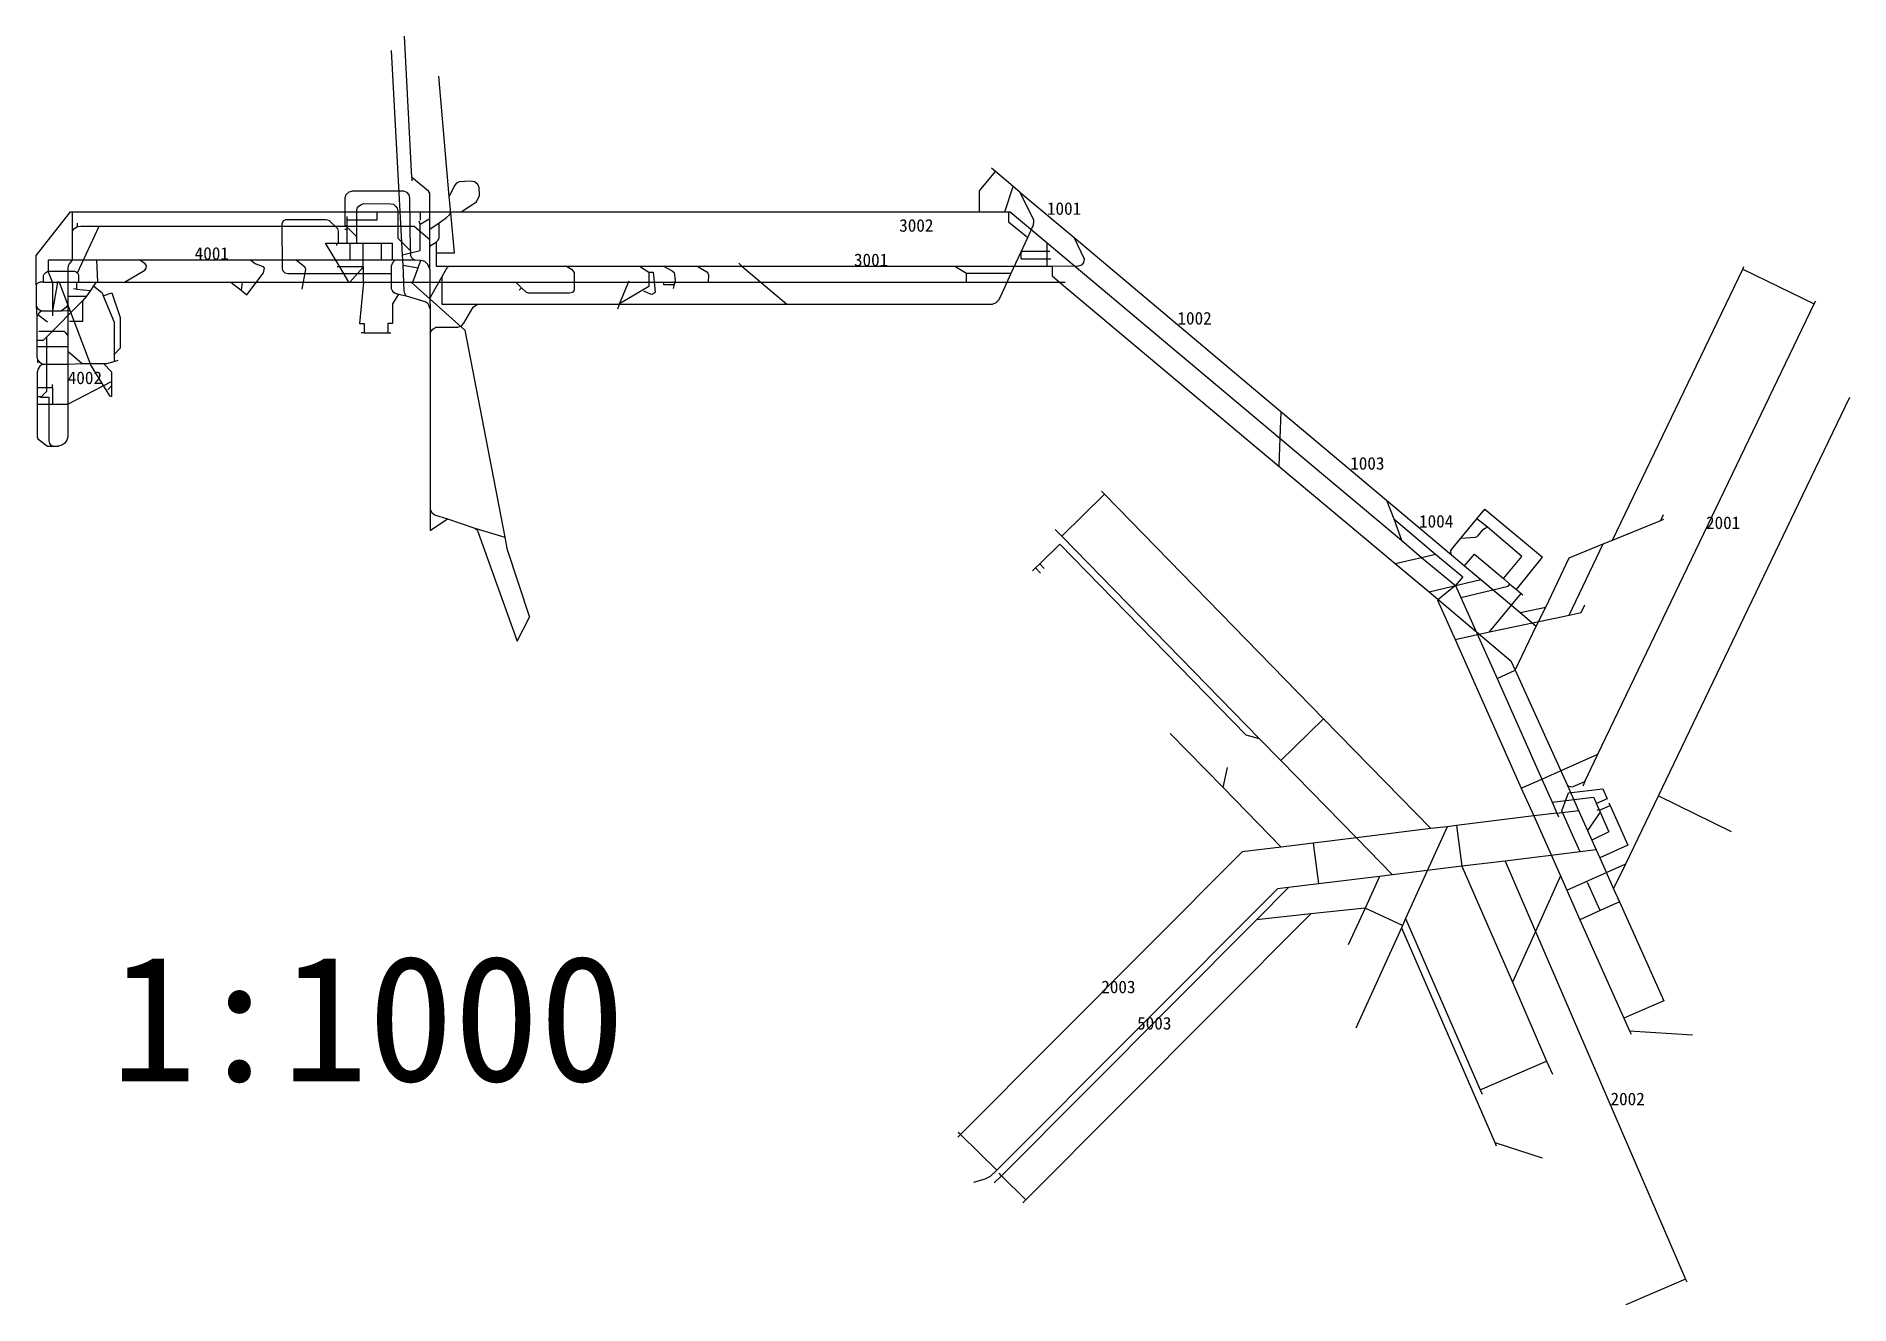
# Model space of a CAD drawing. Header units: millimetres. Extents: x -12 to 2867, y -1623 to 390.
import ezdxf

# ---------------------------------------------------------------- set-up
doc = ezdxf.new("R2010")
doc.units = ezdxf.units.MM
doc.layers.add('BL', color=7, linetype='Continuous')
doc.layers.add('HD', color=7, linetype='Continuous')
doc.styles.get("Standard").update_dxf_attribs({"font": 'SimSun.ttf'})

msp = doc.modelspace()

# ---------------------------------------------------------------- linework, layer by layer
at = {"layer": 'HD'}
for p, q in [((584.6, 166.1, -400), (573, 390.1, -449)), ((569.9, 43.1, -414.2), (552.5, 367.4, -485)), ((644.1, 135.9, -400), (627.6, 326.7, -441.5)), ((1485.8, 145, -697), (1511.2, 175.2, -697)), ((1511.2, 175.2, -697), (1504.8, 180.6, -697)), ((1539, 151.8, -697), (1511.2, 175.2, -697)), ((490.5, 144.3, -404), (484.5, 142.9, -404)), ((571.7, 144.1, -404), (490.5, 144.3, -404)), ((577, 141.9, -404), (571.7, 144.1, -404)), ((611.2, 144.4, -400), (584.6, 166.1, -400)), ((584.6, 166.1, -400), (584.8, 160.5, -399)), ((613, 141, -400), (611.2, 144.4, -400)), ((652.4, 153, -400), (644.1, 135.9, -400)), ((655.3, 156.8, -400), (652.4, 153, -400)), ((660, 159, -400), (655.3, 156.8, -400)), ((677.9, 160, -400), (660, 159, -400)), ((683.9, 159.1, -400), (677.9, 160, -400)), ((688.7, 155.5, -400), (683.9, 159.1, -400)), ((691.6, 150.4, -400), (688.7, 155.5, -400)), ((691.8, 137.4, -400), (691.6, 150.4, -400)), ((1485.8, 111.7, -697), (1485.8, 145, -697)), ((1526, 111.7, -697), (1539, 151.8, -697)), ((1549.7, 142.8, -697), (1539, 151.8, -697)), ((480.1, 138.6, -404), (478.2, 133.2, -404)), ((478.2, 133.2, -404), (478.2, 90.7, -404)), ((484.5, 142.9, -404), (480.1, 138.6, -404)), ((497.5, 113.1, -404), (498.1, 117.3, -404)), ((498.1, 117.3, -404), (500.5, 120.7, -404)), ((500.5, 120.7, -404), (504.1, 123.2, -404)), ((504.1, 123.2, -404), (508.6, 124.5, -404)), ((508.6, 124.5, -404), (551.3, 124.3, -404)), ((551.3, 124.3, -404), (555.4, 123.5, -404)), ((555.4, 123.5, -404), (558.9, 120.7, -404)), ((558.9, 120.7, -404), (561.2, 117.3, -404)), ((561.2, 117.3, -404), (562.5, 113.1, -404)), ((580.4, 138.2, -404), (577, 141.9, -404)), ((581.7, 133.2, -404), (580.4, 138.2, -404)), ((582.6, 49.5, -400), (581.7, 133.2, -404)), ((613.4, 137.6, -400), (613, 141, -400)), ((613.4, 100.8, -400), (613.4, 137.6, -400)), ((646.3, 109.8, -400), (644.1, 135.9, -400)), ((662.7, 111.7, -400), (687.4, 127.2, -400)), ((687.4, 127.2, -400), (691.8, 137.4, -400)), ((1571.8, 99, -697), (1549.7, 142.8, -697)), ((1549.7, 142.8, -697), (1635.7, 70.6, -733)), ((-11.5, 41.9, -240), (42.7, 111.7, -240)), ((42.7, 111.7, -240), (46.1, 111.7, -240)), ((46.1, 111.7, -240), (143.7, 111.7, -240)), ((46.1, 81.3, -240), (46.1, 111.7, -240)), ((49.9, 85.7, -240), (54, 88.2, -240)), ((53.8, 14.7, -235), (88.1, 88.6, -240)), ((54, 88.2, -240), (54, 93.6, -240)), ((54, 88.2, -240), (59.3, 88.6, -240)), ((59.3, 88.6, -240), (88.1, 88.6, -240)), ((88.1, 88.6, -240), (94.5, 88.6, -240)), ((94.5, 88.6, -240), (472.1, 88.7, -390)), ((143.7, 111.7, -240), (529.8, 111.7, -359)), ((379, 93.1, -404), (379.7, 95.8, -404)), ((379.1, 20.4, -404), (379, 93.1, -404)), ((379.7, 95.8, -404), (381.4, 97.8, -404)), ((381.4, 97.8, -404), (384.5, 99.2, -404)), ((384.5, 99.2, -404), (448.2, 99.2, -404)), ((448.2, 99.2, -404), (451, 98.9, -404)), ((451, 98.9, -404), (453.3, 97.6, -404)), ((453.3, 97.6, -404), (466.4, 84.9, -404)), ((472.1, 88.7, -390), (588.4, 88.7, -390)), ((478.2, 90.7, -404), (497.5, 72, -404)), ((481.9, 98.9, -382.5), (481.9, 103.8, -380.5)), ((481.9, 83.6, -389.5), (481.9, 98.9, -382.5)), ((481.9, 98.9, -382.5), (529.8, 98.9, -370)), ((497.5, 72, -404), (497.5, 113.1, -404)), ((529.8, 98.9, -370), (529.8, 111.7, -359)), ((529.8, 111.7, -359), (597.8, 111.7, -380)), ((562.5, 113.1, -404), (562.5, 69.6, -404)), ((588.4, 88.7, -390), (613.4, 67.3, -400)), ((597.9, 91.9, -403), (596.1, 96.8, -403)), ((597.8, 111.7, -380), (662.7, 111.7, -400)), ((597.8, 111.7, -380), (597.8, 98.1, -380)), ((597.9, 91.9, -403), (613.4, 100.8, -400)), ((597.9, 49.9, -403), (597.9, 91.9, -403)), ((613.4, 83.8, -400), (613.4, 100.8, -400)), ((613.4, 83.8, -400), (627.8, 94.1, -400)), ((627.8, 94.1, -400), (639.8, 102.5, -400)), ((627.8, 70.2, -400), (627.8, 94.1, -400)), ((639.8, 102.5, -400), (644.5, 106.8, -400)), ((644.5, 106.8, -400), (646.3, 109.8, -400)), ((652.6, 46.6, -400), (646.3, 109.8, -400)), ((662.7, 111.7, -400), (1485.8, 111.7, -697)), ((1485.8, 111.7, -697), (1526, 111.7, -697)), ((1526, 111.7, -697), (1531.5, 111.7, -697)), ((1531.5, 111.7, -697), (1531.5, 95.4, -697)), ((1531.5, 111.7, -697), (1534.3, 111.7, -697)), ((1531.5, 95.4, -697), (1562.4, 70.9, -697)), ((1534.3, 111.7, -697), (1592.9, 62.3, -720.5)), ((1562.4, 70.9, -697), (1571.5, 90.7, -697)), ((1571.5, 90.7, -697), (1572.1, 95.4, -697)), ((1572.1, 95.4, -697), (1571.8, 99, -697)), ((46.1, 81.3, -240), (49.9, 85.7, -240)), ((46.1, 35.4, -240), (46.1, 81.3, -240)), ((447.7, 61.8, -400), (465.2, 61.8, -400)), ((470.2, 23.9, -395), (447.7, 61.8, -400)), ((465.2, 61.8, -400), (465.2, 58.1, -400)), ((465.2, 61.8, -400), (467.8, 61.8, -400)), ((466.4, 84.9, -404), (467.4, 82.9, -404)), ((467.4, 82.9, -404), (467.8, 80.7, -404)), ((467.8, 80.7, -404), (467.8, 61.8, -400)), ((467.8, 61.8, -400), (482, 61.8, -400)), ((481.9, 83.6, -389.5), (478, 83.6, -389.5)), ((482, 61.8, -400), (481.9, 83.6, -389.5)), ((482, 61.8, -400), (486.9, 61.8, -400)), ((486.9, 61.8, -400), (497.5, 61.8, -400)), ((486.9, 35.4, -400), (486.9, 61.8, -400)), ((497.5, 61.8, -400), (497.5, 72, -404)), ((497.5, 61.8, -400), (507.3, 61.8, -400)), ((507.3, 61.8, -400), (536.3, 61.8, -400)), ((507.3, 23.4, -390), (507.3, 61.8, -400)), ((536.3, 61.8, -400), (553.7, 61.8, -400)), ((536.3, 35.2, -400), (536.3, 61.8, -400)), ((553.7, 35.2, -400), (553.7, 61.8, -400)), ((562.5, 69.6, -404), (582.6, 49.5, -400)), ((613.4, 67.3, -400), (613.4, 83.8, -400)), ((613.4, 55.9, -400), (613.4, 67.3, -400)), ((613.4, 55.9, -400), (615.5, 58.6, -400)), ((615.5, 58.6, -400), (617.9, 60, -400)), ((617.9, 60, -400), (623.3, 63.4, -400)), ((623.3, 63.4, -400), (626.3, 66.4, -400)), ((623.3, 63.4, -400), (623.3, 46.6, -400)), ((626.3, 66.4, -400), (627.8, 70.2, -400)), ((1536.1, 14.3, -697), (1562.4, 70.9, -697)), ((1592.9, 48.8, -720.5), (1592.9, 62.3, -720.5)), ((1592.9, 62.3, -720.5), (1962.5, -247.9, -879.5)), ((1652.2, 36.1, -732.5), (1635.7, 70.6, -733)), ((1635.7, 70.6, -733), (1964.2, -205.5, -879.5)), ((-11.5, -4.3, -240), (-11.5, 41.9, -240)), ((7.8, 15.5, -240), (7.8, 35.4, -240)), ((7.8, 35.4, -240), (46.1, 35.4, -240)), ((40.5, 28.8, -240), (39.1, 25.5, -240)), ((46.1, 35.4, -240), (40.5, 28.8, -240)), ((46.1, 35.4, -240), (84.4, 35.4, -240)), ((86.2, 0, -240), (84.4, 35.4, -240)), ((84.4, 35.4, -240), (152.4, 35.4, -264.3)), ((161.3, 29.1, -264.3), (152.4, 35.4, -264.3)), ((152.4, 35.4, -264.3), (327.4, 35.4, -326.6)), ((163.2, 25.9, -264.3), (161.3, 29.1, -264.3)), ((335.8, 28.9, -326.6), (327.4, 35.4, -326.6)), ((327.4, 35.4, -326.6), (401, 35.4, -353.2)), ((349.3, 24, -326.6), (335.8, 28.9, -326.6)), ((401, 35.4, -353.2), (414.8, 23.9, -360.8)), ((401, 35.4, -353.2), (486.9, 35.4, -400)), ((486.9, 35.4, -400), (536.3, 35.2, -400)), ((536.3, 35.2, -400), (553.7, 35.2, -400)), ((553.8, 30.5, -400), (551.6, 25.2, -400)), ((553.7, 35.2, -400), (558.1, 35.2, -400)), ((558.1, 35.2, -400), (553.8, 30.5, -400)), ((558.1, 35.2, -400), (589.2, 35.2, -400)), ((569.9, 43.1, -414.2), (597.9, 49.9, -403)), ((570.8, 26.9, -410.7), (569.9, 43.1, -414.2)), ((582.6, 49.5, -400), (582.7, 42, -400)), ((582.7, 42, -400), (584, 39.1, -400)), ((584, 39.1, -400), (586.2, 37, -400)), ((586.2, 37, -400), (589.2, 35.2, -400)), ((589.2, 35.2, -400), (599.1, 34.8, -400)), ((594.5, 22.4, -407), (599.1, 34.8, -400)), ((599.1, 34.8, -400), (604.6, 32.9, -400)), ((604.6, 32.9, -400), (609.5, 28.3, -400)), ((613.4, 20.1, -400), (613.4, 55.9, -400)), ((623.3, 46.6, -400), (652.6, 46.6, -400)), ((623.3, 46.6, -400), (623.3, 25.1, -400)), ((1103.5, 30.1, -590.5), (1108.6, 25.1, -590)), ((1551.8, 46.6, -720.5), (1552.6, 48.2, -720.5)), ((1551.8, 37.9, -720.5), (1551.8, 46.6, -720.5)), ((1552.9, 36.5, -720.5), (1551.8, 37.9, -720.5)), ((1552.6, 48.2, -720.5), (1554.2, 48.8, -720.5)), ((1554.3, 36.2, -720.5), (1552.9, 36.5, -720.5)), ((1554.2, 48.8, -720.5), (1592.9, 48.8, -720.5)), ((1592.9, 36.1, -720.5), (1554.3, 36.2, -720.5)), ((1592.9, 48.8, -720.5), (1597.6, 48.8, -720.5)), ((1592.9, 36.1, -720.5), (1592.9, 48.8, -720.5)), ((1598.7, 36.1, -720.5), (1592.9, 36.1, -720.5)), ((1592.9, 25.2, -720.5), (1592.9, 36.1, -720.5)), ((1648.4, 27.3, -729.8), (1651.5, 31.2, -731.1)), ((1651.5, 31.2, -731.1), (1652.2, 36.1, -732.5)), ((0, 0, -240), (-5.5, -0.4, -240)), ((0, 10.5, -236), (1.2, 12.7, -235.2)), ((0, 0, -240), (0, 10.5, -236)), ((0, 0, -240), (0, 0, -263)), ((0, 0, -263), (128.7, 0, -263)), ((0, 0), (0, 0, -240)), ((0, 0, -240), (14.3, 0, -240)), ((1.2, 12.7, -235.2), (3.5, 15.1, -235)), ((3.5, 15.1, -235), (6.2, 16.5, -235)), ((6.2, 16.5, -235), (9.6, 17.1, -235)), ((14.3, 0, -240), (7.8, 15.5, -240)), ((9.6, 17.1, -235), (48.9, 17.1, -235)), ((22, 0, -230), (14.1, -45.5, -230)), ((14.3, 0, -240), (24.9, 0, -240)), ((24.9, 0, -230), (22, 0, -230)), ((24.9, 0, -240), (24.9, 0, -230)), ((24.9, 0, -230), (42.2, -46.3, -231)), ((24.9, 0, -240), (52.1, 0, -240)), ((39.1, 25.5, -240), (38.4, 21.6, -240)), ((38.4, 21.6, -240), (38.4, -22.6, -240)), ((48.9, 17.1, -235), (51.6, 16.2, -235)), ((51.6, 16.2, -235), (53.8, 14.7, -235)), ((52.1, 0, -240), (52.1, -11.2, -240)), ((52.1, 0, -240), (55.3, 0, -240)), ((53.8, 14.7, -235), (54.9, 12.7, -235.2)), ((54.9, 12.7, -235.2), (55.3, 10.5, -236)), ((55.3, 10.5, -236), (55.3, 0, -240)), ((55.3, 0, -240), (83.6, 0, -240)), ((83.6, 0, -240), (79.3, -5.9, -237.9)), ((83.6, 0, -240), (86.2, 0, -240)), ((86.2, 0, -240), (297.1, 0, -316.3)), ((128.7, 0, -263), (160.7, 18.6, -264.3)), ((160.7, 18.6, -264.3), (163.1, 21.9, -264.3)), ((163.1, 21.9, -264.3), (163.2, 25.9, -264.3)), ((297.1, 0, -316.3), (313.5, -12.7, -322.4)), ((297.1, 0, -316.3), (315.4, 0, -322.4)), ((315.4, 0, -322.4), (313.5, -12.7, -322.4)), ((315.4, 0, -322.4), (484.5, 0, -383.2)), ((322.9, -20.2, -326.6), (349.4, 14.5, -326.6)), ((350.8, 21.9, -326.6), (349.3, 24, -326.6)), ((349.4, 14.5, -326.6), (350.8, 21.9, -326.6)), ((380.6, 17.1, -404), (379.1, 20.4, -404)), ((383.7, 14.1, -404), (380.6, 17.1, -404)), ((387.7, 13, -404), (383.7, 14.1, -404)), ((515.9, 13, -404), (387.7, 13, -404)), ((415.9, 20.6, -361.4), (410, -11.3, -361.4)), ((414.8, 23.9, -360.8), (415.9, 20.6, -361.4)), ((470.2, 23.9, -395), (466.2, 23.9, -395)), ((508.1, 23.9, -395), (470.2, 23.9, -395)), ((484.5, 0, -383.2), (470.2, 23.9, -395)), ((484.5, 0, -383.2), (486, 0, -383.8)), ((486, 0, -383.8), (507.3, 23.4, -390)), ((486, 0, -383.8), (508.1, 0, -391.7)), ((508.1, 0, -391.7), (501.3, -66, -400)), ((508.1, 0, -391.7), (508.1, 23.9, -395)), ((508.1, 0, -391.7), (583.5, 0, -418.8)), ((551.6, 13, -400), (515.9, 13, -404)), ((551.6, 25.2, -400), (551.6, 13, -400)), ((551.6, 13, -400), (551.6, -10.4, -400)), ((570.8, 26.9, -410.7), (594.5, 22.4, -407)), ((572.4, -14.2, -401.7), (570.8, 26.9, -410.7)), ((583.5, 0, -418.8), (668.7, -76.3, -407)), ((583.5, 0, -418.8), (586.4, 0, -419.8)), ((586.4, 0, -419.8), (594.5, 22.4, -407)), ((586.4, 0, -419.8), (749.5, 0, -477.5)), ((609.5, 28.3, -400), (613.4, 20.1, -400)), ((613.4, 20.1, -400), (613.4, -25.9, -400)), ((632.1, 8.2, -400), (616.2, -19.6, -400)), ((623.3, 25.1, -400), (643.3, 25.1, -400)), ((639.5, 21.5, -400), (632.1, 8.2, -400)), ((632.1, 8.2, -400), (632.1, -34.9, -400)), ((643.3, 25.1, -400), (639.5, 21.5, -400)), ((643.3, 25.1, -400), (830, 25.1, -482)), ((758.8, -9.1, -477.5), (749.5, 0, -477.5)), ((749.5, 0, -477.5), (983.9, 0, -562.8)), ((830, 25.1, -482), (838.1, 20.6, -482)), ((830, 25.1, -482), (945.9, 25.1, -537.8)), ((838.1, 20.6, -482), (842.2, 14.9, -482)), ((842.2, 14.9, -482), (842.2, -12.7, -482)), ((914.5, -34.8, -537.8), (929.7, 2, -537.8)), ((945.9, 25.1, -537.8), (960.7, 15.9, -537.8)), ((945.9, 25.1, -537.8), (984, 25.1, -556.1)), ((960.7, 15.9, -537.8), (960.7, -7.2, -537.8)), ((960.7, 15.9, -537.8), (967.5, 15.9, -540.2)), ((967.5, 15.9, -540.2), (971, -15.6, -541.3)), ((983.9, 0, -562.8), (983.9, -3.8, -562.8)), ((983.9, 0, -562.8), (1054.9, 0, -582)), ((984, 25.1, -556.1), (997.8, 17.7, -559.5)), ((984, 25.1, -556.1), (1037.7, 25.1, -582)), ((997.8, 17.7, -559.5), (1000.8, 15, -560.5)), ((1000.8, 15, -560.5), (1001.7, 11.4, -561.2)), ((1002.7, 1.8, -562.2), (1001.2, -3.8, -562.8)), ((1001.7, 11.4, -561.2), (1002.7, 1.8, -562.2)), ((1037.7, 25.1, -582), (1052.7, 16.3, -582)), ((1037.7, 25.1, -582), (1108.6, 25.1, -590)), ((1052.7, 16.3, -582), (1054.5, 14.3, -582)), ((1054.5, 14.3, -582), (1055.5, 11.5, -582)), ((1055.5, 11.5, -582), (1054.9, 0, -582)), ((1054.9, 0, -582), (1352, 0, -680)), ((1108.6, 25.1, -590), (1180, -34.9, -582)), ((1108.6, 25.1, -590), (1126.4, 25.1, -592.5)), ((1126.4, 25.1, -592.5), (1446.4, 25.2, -694)), ((1352, 0, -680), (1465.1, 0, -704)), ((1446.4, 25.2, -694), (1465.1, 14.3, -697)), ((1446.4, 25.2, -694), (1592.9, 25.2, -720.5)), ((1465.1, 0, -704), (1465.1, 14.3, -697)), ((1465.1, 14.3, -697), (1536.1, 14.3, -697)), ((1465.1, 0, -704), (1529.9, 0, -718)), ((1519.2, -23.3, -697), (1536.1, 14.3, -697)), ((1529.9, 0, -718), (1612.6, 0, -735)), ((1592.9, 25.2, -720.5), (1601.2, 25.2, -720.5)), ((1601.2, 25.2, -720.5), (1642.7, 25.6, -728.4)), ((1601.2, 25.2, -720.5), (1601.2, 10.1, -727)), ((1601.2, 10.1, -727), (1612.6, 0, -735)), ((1612.6, 0, -735), (1960.7, -292.4, -879.5)), ((1612.6, 0, -735), (1621.5, 0, -737)), ((1642.7, 25.6, -728.4), (1648.4, 27.3, -729.8)), ((2490.5, -409.5, -993), (2697.1, 20.7, -952)), ((2697.1, 20.7, -952), (2699.2, 24.9, -952)), ((2697.1, 20.7, -952), (2810.5, -34.7, -942.5)), ((-8.4, -1.2, -240), (-11.5, -4.3, -240)), ((-11.5, -4.3, -240), (-11.5, -37.2, -240)), ((-5.5, -0.4, -240), (-8.4, -1.2, -240)), ((14.3, 0, -240), (14.1, -45.5, -240)), ((38.4, -22.6, -240), (38.4, -36.3, -240)), ((38.4, -22.6, -240), (68.4, -22.6, -235)), ((52.1, -11.2, -240), (47.7, -10.8, -240)), ((52.1, -11.2, -240), (74.4, -13.5, -236.5)), ((68.4, -22.6, -235), (61.7, -29.7, -235)), ((74.4, -13.5, -236.5), (68.4, -22.6, -235)), ((79.3, -5.9, -237.9), (74.4, -13.5, -236.5)), ((79.3, -5.9, -237.9), (92.8, -17.2, -240)), ((92.8, -17.2, -240), (94.8, -21.9, -240)), ((94.8, -21.9, -240), (108.3, -17.1, -240)), ((94.8, -21.9, -240), (111.9, -63.6, -240)), ((108.3, -17.1, -240), (121.5, -56.2, -240)), ((313.5, -12.7, -322.4), (322.9, -20.2, -326.6)), ((551.6, -10.4, -400), (553.7, -14.5, -400)), ((553.7, -14.5, -400), (558.3, -17.8, -400)), ((563.4, -19.1, -400), (554, -34.6, -400)), ((558.3, -17.8, -400), (563.4, -19.1, -400)), ((563.4, -19.1, -400), (575.8, -22.1, -400)), ((573.3, -18, -400.9), (572.4, -14.2, -401.7)), ((575.8, -22.1, -400), (573.3, -18, -400.9)), ((575.8, -22.1, -400), (606.8, -31.2, -400)), ((616.2, -19.6, -400), (613.4, -25.9, -400)), ((613.4, -25.9, -400), (613.6, -43.5, -400)), ((758.8, -9.1, -477.5), (755.2, -12.8, -477.5)), ((766.1, -16.2, -477.5), (758.8, -9.1, -477.5)), ((769.6, -17.9, -477.5), (766.1, -16.2, -477.5)), ((835.1, -17.9, -482), (769.6, -17.9, -477.5)), ((839.6, -16.5, -482), (835.1, -17.9, -482)), ((842.2, -12.7, -482), (839.6, -16.5, -482)), ((960.7, -7.2, -537.8), (914.5, -34.8, -537.8)), ((963.3, -19.5, -541.3), (953, -14.7, -541.3)), ((965.6, -19.8, -541.3), (963.3, -19.5, -541.3)), ((970.5, -17.3, -541.3), (965.6, -19.8, -541.3)), ((971, -15.6, -541.3), (970.5, -17.3, -541.3)), ((983.9, -3.8, -562.8), (1001.2, -3.8, -562.8)), ((1001.2, -3.8, -562.8), (999.6, -10.3, -562.8)), ((1512.3, -32.6, -694.5), (1516.6, -28.3, -696)), ((1516.6, -28.3, -696), (1519.2, -23.3, -697)), ((-11.5, -37.2, -240), (-10.9, -55.1, -240)), ((-11.5, -37.2, -240), (-9.7, -41.7, -240)), ((-9.1, -51.7, -240), (-10.9, -55.1, -240)), ((-10.9, -55.1, -240), (-10.4, -92.8, -240)), ((-9.7, -41.7, -240), (-6.5, -44.2, -240)), ((-6.3, -48.2, -240), (-9.1, -51.7, -240)), ((-9.1, -51.7, -240), (6.5, -63.3, -240)), ((-6.5, -44.2, -240), (-2.9, -45.5, -240)), ((-2.9, -45.5, -240), (-6.3, -48.2, -240)), ((-2.9, -45.5, -240), (14.1, -45.5, -240)), ((61.7, -29.7, -235), (4.8, -87.4, -235)), ((14.1, -45.5, -240), (28.4, -45.5, -240)), ((14.1, -45.5, -240), (14.1, -53.7, -240)), ((42.2, -46.3, -231), (14.1, -45.5, -230)), ((32.3, -43.1, -240), (28.4, -45.5, -240)), ((35.6, -40.3, -240), (32.3, -43.1, -240)), ((38.4, -36.3, -240), (35.6, -40.3, -240)), ((38.4, -36.3, -240), (38.4, -84.5, -240)), ((42.2, -46.3, -231), (74.9, -132.4, -234)), ((61.7, -29.7, -235), (61.7, -62.4, -235)), ((121.5, -56.2, -240), (121.5, -105.2, -240)), ((554, -34.6, -400), (554, -66, -400)), ((606.8, -31.2, -400), (609.4, -32.9, -400)), ((609.4, -32.9, -400), (610.9, -36.1, -400)), ((610.9, -36.1, -400), (613.6, -43.5, -400)), ((613.6, -43.5, -400), (613.6, -80, -400)), ((632.1, -34.9, -400), (688.6, -34.9, -400)), ((667.2, -65.2, -400), (682, -40, -400)), ((682, -40, -400), (688.6, -34.9, -400)), ((688.6, -34.9, -400), (710.8, -34.9, -400)), ((710.8, -34.9, -400), (1180, -34.9, -582)), ((914.5, -34.8, -537.8), (911.3, -42.9, -537.8)), ((1180, -34.9, -582), (1506.3, -34.9, -692.5)), ((1506.3, -34.9, -692.5), (1512.3, -32.6, -694.5)), ((2467.3, -749.2, -1044), (2810.5, -34.7, -942.5)), ((2810.5, -34.7, -942.5), (2813, -29.6, -942.5)), ((32, -78.4, -240), (-7.3, -78.5, -240)), ((35.6, -80.6, -240), (32, -78.4, -240)), ((38.4, -84.5, -240), (35.6, -80.6, -240)), ((38.4, -84.5, -240), (38.4, -102.3, -240)), ((61.7, -62.4, -235), (41, -62.4, -235)), ((111.9, -63.6, -240), (111.9, -115, -240)), ((501.3, -66, -400), (508.8, -66, -400)), ((508.8, -80.8, -400), (504, -80.8, -400)), ((508.8, -66, -400), (508.8, -80.8, -400)), ((508.8, -80.8, -400), (546.3, -80.8, -400)), ((554, -66, -400), (546.3, -66, -400)), ((546.3, -66, -400), (546.3, -80.8, -400)), ((546.3, -80.8, -400), (551.1, -80.8, -400)), ((613.6, -80, -400), (617.9, -74.6, -400)), ((613.6, -80, -400), (613.6, -361.2, -400)), ((617.9, -74.6, -400), (622.8, -71.5, -400)), ((622.8, -71.5, -400), (657.5, -71.5, -400)), ((657.5, -71.5, -400), (663.3, -69.4, -400)), ((663.3, -69.4, -400), (667.2, -65.2, -400)), ((668.7, -76.3, -407), (732, -405, -400)), ((-10.4, -92.8, -240), (-10.4, -102.3, -240)), ((-0.6, -92.8, -240), (-10.4, -92.8, -240)), ((-10.4, -102.3, -240), (38.4, -102.3, -240)), ((-10.4, -102.3, -240), (-10.4, -118.5, -240)), ((-0.6, -92.8, -240), (4.8, -87.4, -235)), ((4.8, -87.4, -235), (4.8, -173.9, -235)), ((38.4, -102.3, -240), (38.4, -109.8, -240)), ((38.4, -109.8, -240), (61.2, -129.5, -240)), ((38.4, -109.8, -240), (38.4, -130.2, -240)), ((121.5, -105.2, -240), (111.9, -115, -240)), ((111.9, -115, -240), (111.9, -125.9, -240)), ((-10.4, -118.5, -240), (-9.5, -123.6, -240)), ((-8.5, -137.6, -240), (-10.1, -142.8, -240)), ((-10.1, -142.8, -240), (-10.1, -167.3, -240)), ((-9.5, -123.6, -240), (-9.5, -128.4, -240)), ((-9.5, -123.6, -240), (-6.4, -127, -240)), ((-5.9, -133.7, -240), (-8.5, -137.6, -240)), ((-6.4, -127, -240), (-1.2, -130.2, -240)), ((-1.2, -130.2, -240), (-5.9, -133.7, -240)), ((-1.2, -130.2, -240), (38.4, -130.2, -240)), ((38.4, -130.2, -240), (61.2, -129.5, -240)), ((38.4, -130.2, -240), (38.4, -193.8, -240)), ((61.2, -129.5, -240), (95.2, -129.5, -240)), ((74.9, -132.4, -234), (104.9, -180.6, -238)), ((95.2, -129.5, -240), (107.8, -142.7, -240)), ((95.2, -129.5, -240), (100.6, -129.5, -240)), ((100.6, -129.5, -240), (111.9, -125.9, -240)), ((107.8, -142.7, -240), (107.8, -157.6, -240)), ((111.9, -125.9, -240), (118.3, -123.9, -240)), ((-10.1, -167.3, -240), (14.4, -167.3, -240)), ((-10.1, -167.3, -240), (-10.1, -182.2, -240)), ((14.4, -167.3, -240), (14.4, -162.7, -240)), ((14.4, -167.3, -240), (14.4, -193.8, -240)), ((38.4, -193.8, -240), (107.8, -157.6, -240)), ((107.8, -165, -240), (102.3, -170.9, -240)), ((107.8, -157.6, -240), (107.8, -165, -240)), ((107.8, -165, -240), (107.8, -181.5, -240)), ((-3.8, -182.2, -240), (-10.1, -182.2, -240)), ((-10.1, -182.2, -240), (-10.1, -193.8, -240)), ((-10.1, -193.8, -240), (-10.1, -245.5, -240)), ((-10.1, -193.8, -240), (14.4, -193.8, -240)), ((-4.9, -182.5, -245), (8.6, -182.5, -245)), ((4.8, -173.9, -235), (-3.8, -182.2, -240)), ((8.6, -182.5, -245), (8.6, -252.1, -240)), ((14.4, -193.8, -240), (38.4, -193.8, -240)), ((38.4, -193.8, -240), (38.4, -245.6, -240)), ((104.9, -180.6, -238), (107.8, -181.5, -240)), ((2792.5, -337.9, -989.5), (2867, -182.9, -972)), ((1964.2, -205.5, -879.5), (1962.5, -247.9, -879.5)), ((1964.2, -205.5, -879.5), (2016.4, -249.4, -902.5)), ((-10.1, -245.5, -240), (-9, -249, -240)), ((-9, -249, -240), (6.1, -260.6, -240)), ((8.6, -252.1, -240), (9.4, -256.4, -240)), ((9.4, -256.4, -240), (11.7, -258.9, -240)), ((11.7, -258.9, -240), (15.1, -260.6, -240)), ((33.8, -255.8, -240), (29.1, -259.1, -240)), ((36.8, -251.2, -240), (33.8, -255.8, -240)), ((38.4, -245.6, -240), (36.8, -251.2, -240)), ((1962.5, -247.9, -879.5), (1960.7, -292.4, -879.5)), ((1962.5, -247.9, -879.5), (2011.9, -289.5, -901)), ((2016.4, -249.4, -902.5), (2131.7, -346.3, -949)), ((6.1, -260.6, -240), (15.1, -260.6, -240)), ((15.1, -260.6, -240), (23.7, -260.6, -240)), ((29.1, -259.1, -240), (23.7, -260.6, -240)), ((1960.7, -292.4, -879.5), (2145.4, -446.7, -958.5)), ((2011.9, -289.5, -901), (2155.3, -409.8, -958.5)), ((1684.3, -336.5, -1092.5), (1616.5, -403.4, -1078)), ((1684.3, -336.5, -1092.5), (1679.6, -331.7, -1092.5)), ((2032, -693.1, -1048), (1684.3, -336.5, -1092.5)), ((2563.3, -815.6, -1048), (2792.5, -337.9, -989.5)), ((613.6, -361.2, -400), (613.6, -394.3, -400)), ((613.6, -361.2, -400), (616.5, -365.8, -400)), ((616.5, -365.8, -400), (620.8, -369.3, -400)), ((620.8, -369.3, -400), (641.4, -375.9, -400)), ((2131.7, -346.3, -949), (2143.3, -376.1, -958.5)), ((2131.7, -346.3, -949), (2235, -433.1, -989)), ((2275.3, -375.7, -990), (2287.9, -360.3, -990)), ((2287.9, -360.3, -990), (2379.5, -436.8, -990)), ((2567, -378.7, -991.5), (2571.3, -368.9, -991.5)), ((613.6, -394.3, -400), (641.4, -375.9, -400)), ((641.4, -375.9, -400), (684.8, -390.4, -400)), ((684.8, -390.4, -400), (732, -405, -400)), ((684.8, -390.4, -400), (688.1, -393.3, -400)), ((688.1, -393.3, -400), (689.9, -397.4, -400)), ((689.9, -397.4, -400), (751.7, -570.1, -400)), ((1616.5, -403.4, -1078), (1605.9, -392.7, -1078)), ((2143.3, -376.1, -958.5), (2209.5, -432, -958.5)), ((2143.3, -376.1, -958.5), (2155.3, -409.8, -958.5)), ((2249.9, -406.6, -989), (2275.3, -375.7, -990)), ((2291.9, -389.2, -990), (2275.3, -375.7, -990)), ((2275.4, -404.1, -989), (2277.5, -402.2, -989)), ((2277.5, -402.2, -989), (2285.6, -392.1, -989.5)), ((2285.6, -392.1, -989.5), (2288.3, -390.4, -989.5)), ((2288.3, -390.4, -989.5), (2291.9, -389.2, -990)), ((2346.6, -435.5, -990), (2291.9, -389.2, -990)), ((2490.5, -409.5, -993), (2567, -378.7, -991.5)), ((2567, -378.7, -991.5), (2571.9, -376.6, -991.5)), ((732, -405, -400), (735.4, -422.7, -400)), ((735.4, -422.7, -400), (771.2, -532, -400)), ((1613, -415.8, -1075), (1581.2, -447.3, -1064.5)), ((1909, -719, -1053), (1613, -415.8, -1075)), ((1930.3, -725, -1053), (1616.5, -403.4, -1078)), ((2155.3, -409.8, -958.5), (2187.2, -437.1, -958.5)), ((2233.9, -429.4, -989), (2234, -426.8, -989)), ((2235, -433.1, -989), (2233.9, -429.4, -989)), ((2234, -426.8, -989), (2235.3, -424.1, -989)), ((2235.3, -424.1, -989), (2249.9, -406.6, -989)), ((2249.9, -406.6, -989), (2272.8, -404.9, -989)), ((2272.8, -404.9, -989), (2275.4, -404.1, -989)), ((2421.8, -437.7, -988.5), (2475.9, -415.5, -995)), ((2421.9, -528.6, -1023), (2475.9, -415.5, -995)), ((2475.9, -415.5, -995), (2490.5, -409.5, -993)), ((1574.8, -453.7, -1057.5), (1569.9, -458.5, -1057)), ((1581.2, -447.3, -1064.5), (1574.8, -453.7, -1057.5)), ((1574.8, -453.7, -1057.5), (1582.7, -462, -1057.5)), ((1581.2, -447.3, -1064.5), (1588.2, -454.5, -1064.5)), ((2145.4, -446.7, -958.5), (2187.2, -437.1, -958.5)), ((2145.4, -446.7, -958.5), (2199.6, -491.6, -989)), ((2187.2, -437.1, -958.5), (2209.5, -432, -958.5)), ((2187.2, -437.1, -958.5), (2241.4, -481.9, -958.5)), ((2209.5, -432, -958.5), (2253.1, -468.1, -958.5)), ((2235, -433.1, -989), (2255.7, -450.5, -989)), ((2255.7, -450.5, -989), (2271.2, -432.1, -989)), ((2255.7, -450.5, -989), (2281.4, -472.2, -989)), ((2271.2, -432.1, -989), (2317.3, -470.6, -989)), ((2317.3, -470.6, -989), (2346.6, -435.5, -990)), ((2338.3, -487.9, -989), (2379.5, -436.8, -990)), ((2384.6, -515.8, -990), (2421.8, -437.7, -988.5)), ((2199.6, -491.6, -989), (2281.4, -472.2, -989)), ((2241.4, -481.9, -958.5), (2212.5, -504.8, -958.5)), ((2253.1, -468.1, -958.5), (2241.4, -481.9, -958.5)), ((2241.4, -481.9, -958.5), (2249.8, -500.6, -958.5)), ((2249.8, -500.6, -958.5), (2325, -482.9, -989)), ((2281.4, -472.2, -989), (2330.1, -513.1, -989)), ((2317.3, -470.6, -989), (2327.7, -479.3, -989)), ((2325, -482.9, -989), (2327.7, -479.3, -989)), ((2327.7, -479.3, -989), (2338.3, -487.9, -989)), ((2338.3, -487.9, -989), (2345.7, -494.3, -989)), ((2199.6, -491.6, -989), (2329.1, -601, -985)), ((2212.5, -504.8, -958.5), (2240.9, -567.3, -981)), ((2249.8, -500.6, -958.5), (2307.2, -629.3, -985)), ((2295, -555.4, -992), (2330.1, -513.1, -989)), ((2330.1, -513.1, -989), (2345.7, -494.3, -989)), ((2330.1, -513.1, -989), (2343.7, -524.4, -988.5)), ((2343.7, -524.4, -988.5), (2384.6, -515.8, -990)), ((2345.7, -494.3, -989), (2348, -496.3, -989)), ((2369.5, -546.1, -988.5), (2384.6, -515.8, -990)), ((2440.6, -524.7, -1023), (2446.4, -512.6, -1023)), ((751.7, -570.1, -400), (771.2, -532, -400)), ((2295, -555.4, -992), (2421.9, -528.6, -1023)), ((2336.1, -616, -985), (2369.5, -546.1, -988.5)), ((2343.7, -524.4, -988.5), (2369.5, -546.1, -988.5)), ((2421.9, -528.6, -1023), (2440.6, -524.7, -1023)), ((2240.9, -567.3, -981), (2295, -555.4, -992)), ((2240.9, -567.3, -981), (2345.7, -803.3, -1040)), ((2329.1, -601, -985), (2336.1, -616, -985)), ((2307.2, -629.3, -985), (2336.1, -616, -985)), ((2307.2, -629.3, -985), (2378.3, -789, -1045)), ((2336.1, -616, -985), (2419.2, -799.3, -1047)), ((1872.6, -802.3, -1063), (1788.5, -716.5, -1066)), ((1930.3, -725, -1053), (1909, -719, -1053)), ((2032, -693.1, -1048), (1964, -759.5, -1053)), ((2202.2, -867.6, -1067), (2032, -693.1, -1048)), ((1964, -759.5, -1053), (1930.3, -725, -1053)), ((1872.6, -802.3, -1063), (1879.2, -770.6, -1063)), ((2083.9, -882.2, -1078.5), (1964, -759.5, -1053)), ((2378.3, -789, -1045), (2467.3, -749.2, -1044)), ((2446.5, -792.9, -1044), (2467.3, -749.2, -1044)), ((1964.4, -896.9, -1063), (1872.6, -802.3, -1063)), ((2345.7, -803.3, -1040), (2378.3, -789, -1045)), ((2345.7, -803.3, -1040), (2365.4, -847.5, -1060)), ((2378.3, -789, -1045), (2394.5, -825.7, -1060)), ((2419.2, -799.3, -1047), (2423.8, -801.1, -1046)), ((2419.2, -799.3, -1047), (2436.7, -838.7, -1060)), ((2420.6, -810.9, -1064), (2475, -804.2, -1064)), ((2423.8, -801.1, -1046), (2427.8, -800.9, -1045.5)), ((2427.8, -800.9, -1045.5), (2446.5, -792.9, -1044)), ((2446.5, -792.9, -1044), (2443.2, -800.2, -1044)), ((2475, -804.2, -1064), (2482.1, -820.2, -1064)), ((2394.5, -825.7, -1060), (2460.5, -817.6, -1060)), ((2394.5, -825.7, -1060), (2402.1, -843, -1060)), ((2409.9, -839.4, -1064), (2420.6, -810.9, -1064)), ((2460.5, -817.6, -1060), (2465, -827.7, -1060)), ((2482.1, -820.2, -1064), (2465, -827.7, -1060)), ((2469.1, -837, -1060), (2465, -827.7, -1060)), ((2469.8, -838.5, -1060), (2486.8, -830.8, -1064)), ((2486.8, -830.8, -1064), (2485.2, -827.3, -1064)), ((2486.8, -830.8, -1064), (2515, -893.7, -1064)), ((2511.4, -923.6, -1060), (2563.3, -815.6, -1048)), ((2563.3, -815.6, -1048), (2678.8, -872.1, -1048)), ((2242.9, -862.6, -1060.5), (2227.8, -864.6, -1063)), ((2365.4, -847.5, -1060), (2242.9, -862.6, -1060.5)), ((2242.9, -862.6, -1060.5), (2251.4, -927.3, -1060.5)), ((2402.1, -843, -1060), (2365.4, -847.5, -1060)), ((2365.4, -847.5, -1060), (2407.9, -942.7, -1062)), ((2402.1, -843, -1060), (2436.7, -838.7, -1060)), ((2402.1, -843, -1060), (2404.6, -849, -1060)), ((2424.4, -871.7, -1060), (2409.9, -839.4, -1064)), ((2436.7, -838.7, -1060), (2450.9, -870.4, -1060)), ((2471.1, -841.4, -1060), (2450.9, -870.4, -1060)), ((2469.1, -837, -1060), (2465.7, -838.6, -1060)), ((2469.8, -838.5, -1060), (2469.1, -837, -1060)), ((2469.8, -838.5, -1060), (2471.1, -841.4, -1060)), ((2471.1, -841.4, -1060), (2484.9, -872.9, -1060)), ((2015.5, -890.6, -1070), (1964.4, -896.9, -1063)), ((2083.9, -882.2, -1078.5), (2015.5, -890.6, -1070)), ((2015.5, -890.6, -1070), (2023.6, -955.2, -1090)), ((2202.2, -867.6, -1067), (2083.9, -882.2, -1078.5)), ((2083.9, -882.2, -1078.5), (2141.4, -940.7, -1082)), ((2227.8, -864.6, -1063), (2162.1, -1010.3, -1088.5)), ((2227.8, -864.6, -1063), (2202.2, -867.6, -1067)), ((2439, -904.4, -1060), (2424.4, -871.7, -1060)), ((2450.9, -870.4, -1060), (2457.7, -885.7, -1060)), ((2484.9, -872.9, -1060), (2457.7, -885.7, -1060)), ((2457.7, -885.7, -1060), (2464.6, -901.2, -1060)), ((1902.5, -904.5, -1064.5), (1455.3, -1353.1, -1070)), ((1964.4, -896.9, -1063), (1902.5, -904.5, -1064.5)), ((2319.9, -919, -1064.5), (2251.4, -927.3, -1060.5)), ((2439, -904.4, -1064), (2319.9, -919, -1064.5)), ((2319.9, -919, -1064.5), (2368.4, -1030.8, -1069.5)), ((2464.6, -901.2, -1060), (2439, -904.4, -1064)), ((2464.6, -901.2, -1060), (2470.4, -914, -1060)), ((2515, -893.7, -1064), (2470.4, -914, -1060)), ((2470.4, -914, -1060), (2492.3, -963.2, -1060)), ((2120.6, -943.3, -1085), (2023.6, -955.2, -1090)), ((2120.6, -943.3, -1085), (2097.8, -993.6, -1092.5)), ((2141.4, -940.7, -1082), (2120.6, -943.3, -1085)), ((2251.4, -927.3, -1060.5), (2141.4, -940.7, -1082)), ((2251.4, -927.3, -1060.5), (2331.5, -1111.3, -1081)), ((2407.9, -942.7, -1062), (2368.4, -1030.8, -1069.5)), ((2407.9, -942.7, -1062), (2418, -965.5, -1060)), ((2418, -965.5, -1060), (2511.4, -923.6, -1060)), ((2492.3, -963.2, -1060), (2511.4, -923.6, -1060)), ((1958.6, -963.2, -1094.7), (1513.2, -1409.8, -1083.5)), ((1976.4, -960.9, -1090), (1925.6, -1012.4, -1090)), ((1976.4, -960.9, -1090), (1958.6, -963.2, -1094.7)), ((2023.6, -955.2, -1090), (1976.4, -960.9, -1090)), ((2418, -965.5, -1060), (2438.6, -1012.1, -1060.5)), ((2470.9, -997.4, -1064.5), (2450.8, -952.9, -1068.5)), ((2492.3, -963.2, -1060), (2501.5, -983.7, -1060)), ((2011.4, -1003, -1091), (1559, -1456.7, -1102)), ((2011.4, -1003, -1091), (1925.6, -1012.4, -1090)), ((2097.8, -993.6, -1092.5), (2011.4, -1003, -1091)), ((2097.8, -993.6, -1092.5), (2071, -1052.1, -1101)), ((2157.1, -1021.1, -1088.5), (2097.8, -993.6, -1092.5)), ((2470.9, -997.4, -1064.5), (2438.6, -1012.1, -1060.5)), ((2501.5, -983.7, -1060), (2470.9, -997.4, -1064.5)), ((2501.5, -983.7, -1060), (2571.8, -1140.8, -1058)), ((1925.6, -1012.4, -1090), (1520.5, -1418.5, -1093)), ((2155.3, -1024.9, -1088.5), (2082.8, -1184.1, -1110)), ((2157.1, -1021.1, -1088.5), (2155.3, -1024.9, -1088.5)), ((2155.3, -1024.9, -1088.5), (2303.6, -1365.8, -1140)), ((2162.1, -1010.3, -1088.5), (2157.1, -1021.1, -1088.5)), ((2162.1, -1010.3, -1088.5), (2280.6, -1282.3, -1115)), ((2368.4, -1030.8, -1069.5), (2331.5, -1111.3, -1081)), ((2368.4, -1030.8, -1069.5), (2606.2, -1582.5, -1152)), ((2438.6, -1012.1, -1060.5), (2508.6, -1168.4, -1064)), ((2331.5, -1111.3, -1081), (2385.5, -1236.4, -1094)), ((2571.8, -1140.8, -1058), (2508.6, -1168.4, -1064)), ((2508.6, -1168.4, -1064), (2517.6, -1188.5, -1064)), ((2517.6, -1188.5, -1064), (2617.4, -1195.1, -1064)), ((2517.6, -1188.5, -1064), (2520, -1193.9, -1064)), ((2280.6, -1282.3, -1115), (2385.5, -1236.4, -1094)), ((2385.5, -1236.4, -1094), (2395.3, -1257.5, -1094)), ((2280.6, -1282.3, -1115), (2283.5, -1288.9, -1115)), ((1455.3, -1353.1, -1070), (1451.7, -1349.7, -1070)), ((1455.3, -1353.1, -1070), (1451.2, -1357.1, -1070)), ((1455.3, -1353.1, -1070), (1513.2, -1409.8, -1083.5)), ((2303.6, -1365.8, -1140), (2379.1, -1390.2, -1152)), ((2303.6, -1365.8, -1140), (2306, -1371.3, -1140)), ((1513.2, -1409.8, -1083.5), (1502.6, -1419.9, -1083.5)), ((1494.4, -1423.7, -1083.5), (1476.1, -1429.3, -1083.5)), ((1502.6, -1419.9, -1083.5), (1494.4, -1423.7, -1083.5)), ((1520.5, -1418.5, -1093), (1509.1, -1429.7, -1093)), ((1520.5, -1418.5, -1093), (1516.8, -1414.6, -1093)), ((1520.5, -1418.5, -1093), (1559, -1456.7, -1102)), ((1559, -1456.7, -1102), (1554.5, -1461.5, -1102)), ((2606.2, -1582.5, -1152), (2511.7, -1623.2, -1152)), ((2606.2, -1582.5, -1152), (2608.3, -1587, -1152))]:
    msp.add_line(p, q, dxfattribs=at)

# ---------------------------------------------------------------- texts
at = {"layer": 'BL'}
msp.add_text('1:1000', height=200, dxfattribs=at).set_placement((106.8, -1268.5))
at = {"layer": 'HD'}
for s, p in [('1001', (1592.7, 106.7, -715)), ('3002', (1358.2, 79.9, -715)), ('4001', (239.9, 35.4, -295.5)), ('3001', (1286.4, 25.2, -643.2)), ('1002', (1799.9, -67.4, -806.2)), ('4002', (38.4, -162, -240)), ('1003', (2074.1, -297.8, -925.8)), ('1004', (2183.4, -389.7, -969)), ('2001', (2638.9, -392, -993.3)), ('2003', (1678.9, -1128.8, -1067.2)), ('5003', (1735.9, -1186.5, -1089.1)), ('2002', (2487.3, -1306.6, -1110.7))]:
    msp.add_text(s, height=20, dxfattribs=at).set_placement(p)

doc.saveas('drawing.dxf')
